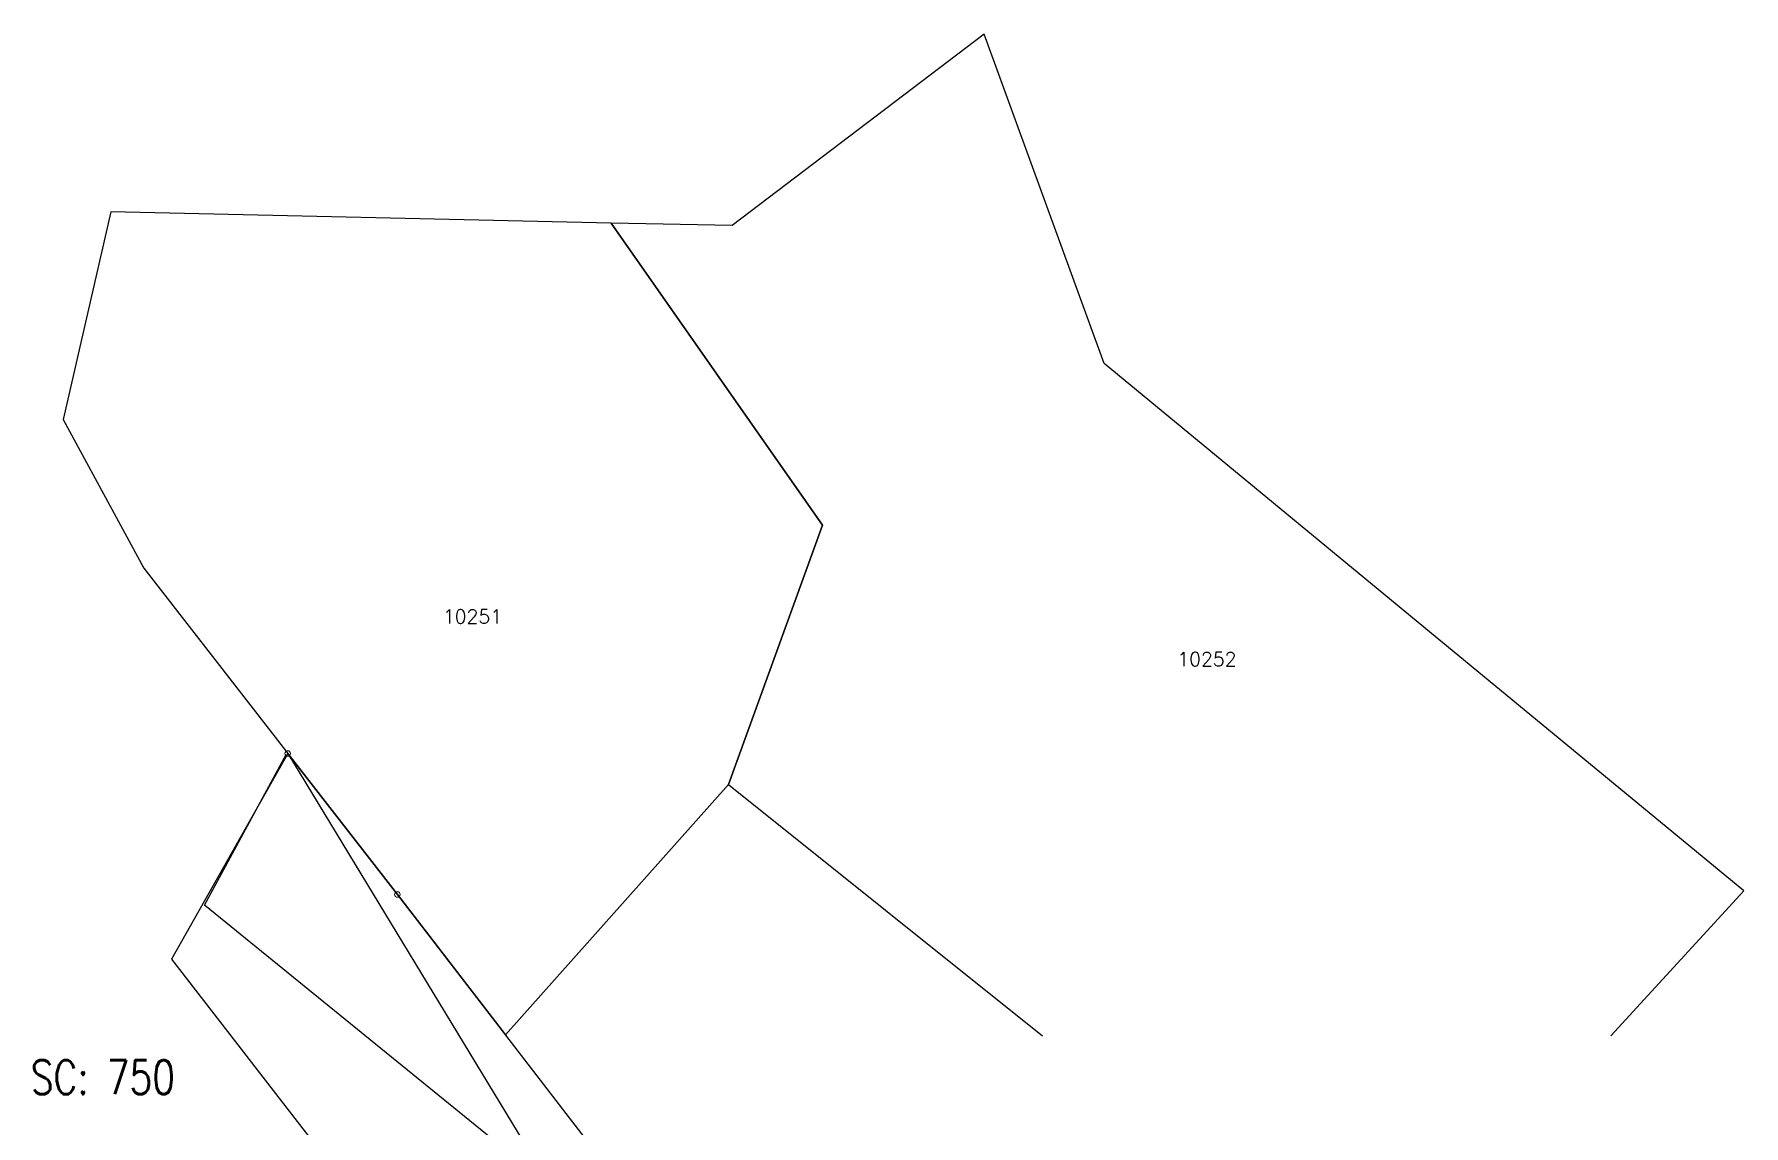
# Model space of a CAD drawing. Header units: metres. Extents: x -18206 to -14962, y -33140 to -31299.
# Drawn here: x -16732 to -16114, y -31883 to -31488 of the extents above; entities that cross this region are included whole.
import ezdxf

# ---------------------------------------------------------------- set-up
doc = ezdxf.new("R2010")
doc.units = ezdxf.units.M
doc.header["$LTSCALE"] = 6
doc.header["$MEASUREMENT"] = 0
doc.layers.add('LOT', color=7, linetype='Continuous')
doc.layers.add('LOT_NO_Johor', color=7, linetype='Continuous')
doc.styles.get("Standard").update_dxf_attribs({"font": 'simplex.shx', "width": 0.8})

msp = doc.modelspace()

# ---------------------------------------------------------------- linework, layer by layer
for p, q in [((-16670.73, -31803.38), (-16641.14, -31748.81)), ((-16640.58, -31748.5), (-16396.87, -32149.82)), ((-16508.5, -31935.21), (-16670.73, -31803.38))]:
    msp.add_line(p, q)
at = {"color": 1, "lineweight": 13}
msp.add_circle((-16640.6, -31748.5), 1, dxfattribs=at)
at = {"lineweight": 13}
msp.add_circle((-16600.86, -31799.55), 1, dxfattribs=at)
at = {"layer": 'LOT'}
for p, q in [((-16640.58, -31748.5), (-16682.68, -31822.91)), ((-16600.86, -31799.56), (-16640.58, -31748.5)), ((-16640.58, -31748.5), (-16640.58, -31748.5)), ((-16497.66, -31933.43), (-16600.86, -31799.55)), ((-16682.68, -31822.89), (-16569.85, -31968.58))]:
    msp.add_line(p, q, dxfattribs=at)
msp.add_lwpolyline([(-16161.69, -31850.7), (-16113.57, -31798.19), (-16229.35, -31702.8), (-16345.07, -31607.3), (-16388.47, -31488.1), (-16479.65, -31557.39), (-16523.56, -31556.49), (-16446.96, -31665.89), (-16481.06, -31759.69), (-16367.34, -31850.7)], dxfattribs=at)
msp.add_lwpolyline([(-16561.75, -31850.32), (-16481.06, -31759.69), (-16446.96, -31665.89), (-16523.56, -31556.49), (-16704.63, -31552.47), (-16721.82, -31627.61), (-16692.66, -31681.45), (-16653.89, -31731.25), (-16640.58, -31748.5), (-16600.86, -31799.56), (-16561.75, -31850.32)], close=True, dxfattribs=at)

# ---------------------------------------------------------------- texts
at = {"lineweight": 13, "width": 0.78}
msp.add_text('SC: 750', height=12.293, dxfattribs=at).set_placement((-16733.56, -31871.85))
at = {"layer": 'LOT_NO_Johor'}
for s, p in [('10251', (-16584.42, -31701.4)), ('10252', (-16318.6, -31716.85))]:
    msp.add_text(s, height=5, dxfattribs=at).set_placement(p)

doc.saveas('drawing.dxf')
